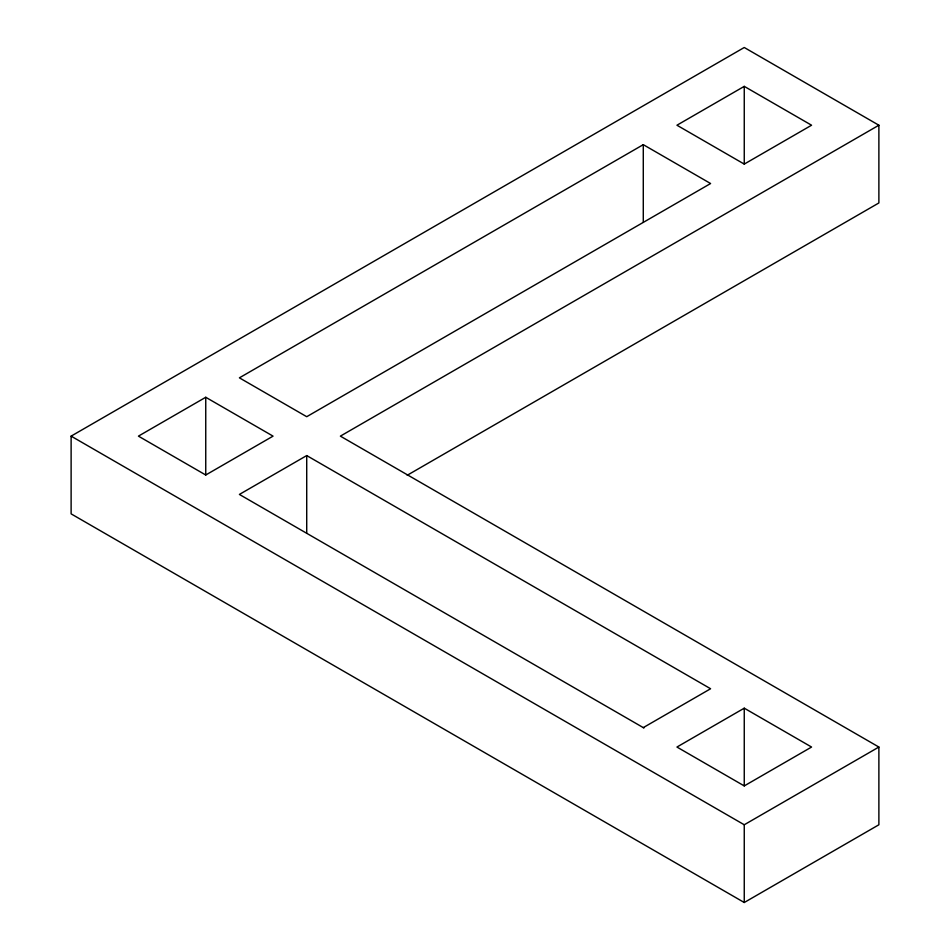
<?xml version="1.0" encoding="UTF-8"?>
<svg xmlns="http://www.w3.org/2000/svg" width="950" height="950" viewBox="0 0 950 950"><rect width="100%" height="100%" fill="white"/><g stroke="black" fill="none" stroke-linecap="round" stroke-linejoin="round"><path stroke-width="1.43" d="M878.881 125.222L340.373 436.133L878.881 747.044L878.881 824.778L744.254 902.5L71.119 513.867L71.119 436.133L744.254 47.5L878.881 125.222L878.881 202.956L407.206 475.273M205.746 397.278L138.427 436.133L205.746 475L273.054 436.133L205.746 397.278L205.746 475M643.281 144.661L239.4 377.839L306.719 416.706L710.6 183.528L643.281 144.661L643.281 222.383M744.254 86.367L676.946 125.222L744.254 164.089L811.573 125.222L744.254 86.367L744.254 164.089M643.281 727.617L710.6 688.75L306.719 455.572L239.4 494.428L643.922 727.985M744.254 708.178L676.946 747.044L744.254 785.911L811.573 747.044L744.254 708.178L744.254 785.911M71.119 436.133L744.254 824.766L878.881 747.044M744.254 824.766L744.254 902.5M306.719 455.572L306.719 533.294"/></g></svg>
